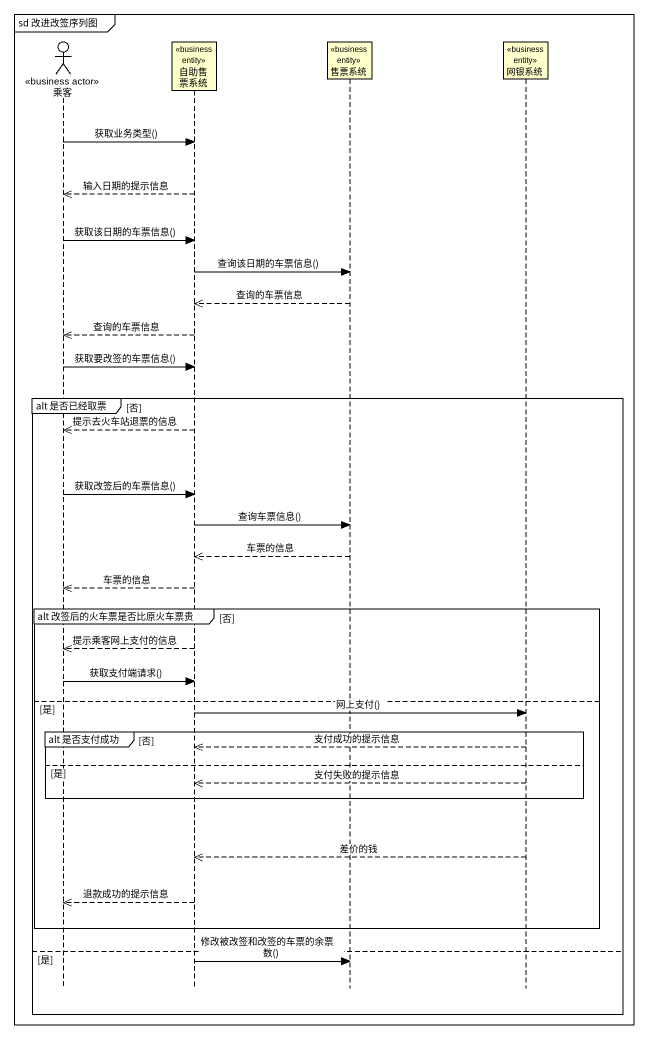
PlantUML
@startuml
mainframe sd 改进改签序列图
hide footbox
actor 乘客 <<business actor>>
participant 自助售票系统 <<business entity>>
participant 售票系统 <<business entity>>
participant 网银系统 <<business entity>>

乘客 -> 自助售票系统 : 获取业务类型()
自助售票系统 -->> 乘客 : 输入日期的提示信息
乘客 -> 自助售票系统 : 获取该日期的车票信息()
自助售票系统 -> 售票系统 : 查询该日期的车票信息()
售票系统 -->> 自助售票系统 : 查询的车票信息
自助售票系统 -->> 乘客 : 查询的车票信息
乘客 -> 自助售票系统 : 获取要改签的车票信息()
group alt 是否已经取票 [否]
  自助售票系统 -->> 乘客 : 提示去火车站退票的信息
  乘客 -> 自助售票系统 : 获取改签后的车票信息()
  自助售票系统 -> 售票系统 : 查询车票信息()
  售票系统 -->> 自助售票系统 : 车票的信息
  自助售票系统 -->> 乘客 : 车票的信息
  group alt 改签后的火车票是否比原火车票贵 [否]
    自助售票系统 -->> 乘客 : 提示乘客网上支付的信息
    乘客 -> 自助售票系统 : 获取支付端请求()
  else 是
    自助售票系统 -> 网银系统 : 网上支付()
    group alt 是否支付成功 [否]
      网银系统 -->> 自助售票系统 : 支付成功的提示信息
    else 是
      网银系统 -->> 自助售票系统 : 支付失败的提示信息
    end
    网银系统 -->> 自助售票系统 : 差价的钱
    自助售票系统 -->> 乘客 : 退款成功的提示信息
  end
else 是
  自助售票系统 -> 售票系统 : 修改被改签和改签的车票的余票数()
end
@enduml
